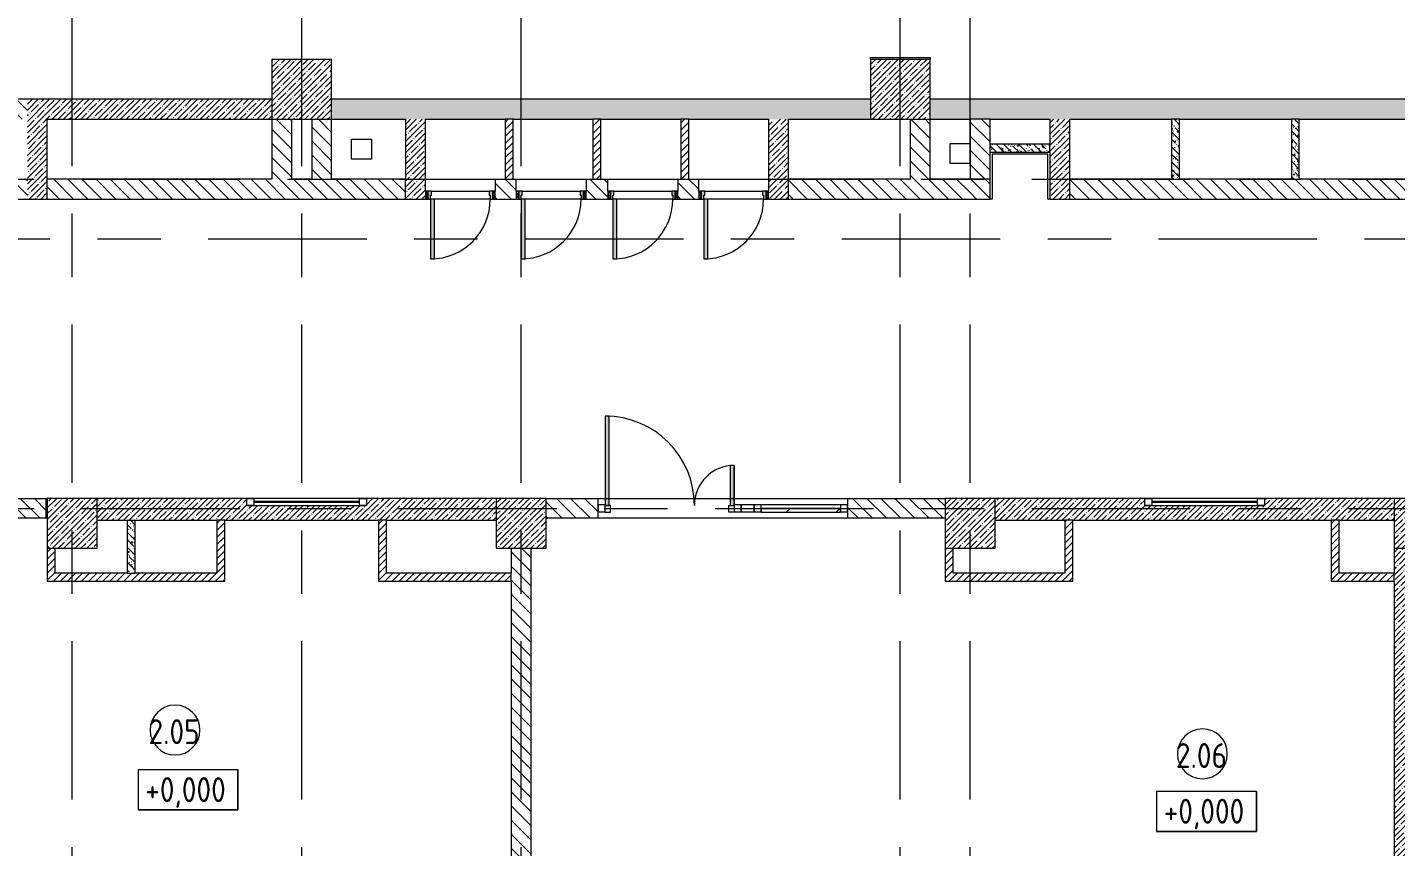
# Model space of a CAD drawing. Header units: millimetres. Extents: x 35143 to 244272, y -8553 to 29000.
# Drawn here: x 51710 to 65425, y 4409 to 12621 of the extents above; entities that cross this region are included whole.
import ezdxf

# ---------------------------------------------------------------- set-up
doc = ezdxf.new("R2010")
doc.units = ezdxf.units.MM
doc.linetypes.add('Осевая', pattern=[3175, 635, -476.25, 1587.5, -476.25])
for name, color, linetype, lineweight in [('A-AREA-IDEN', 7, 'Continuous', 9), ('A-GLAZ', 7, 'Continuous', 9), ('A-GLAZ-CURT', 7, 'Continuous', 9), ('A-GLAZ-CWMG', 7, 'Continuous', 9), ('A-WALL-1', 7, 'Continuous', 13), ('G-ANNO-DIMS', 7, 'Continuous', 9), ('I-WALL', 7, 'Continuous', 9), ('S-COLS', 7, 'Continuous', 9), ('Оси-2', 7, 'Осевая', 9)]:
    doc.layers.add(name, color=color, linetype=linetype, lineweight=lineweight)
for name, color, linetype, lineweight, true_color in [('A-DETL-GENF-1', 7, 'Continuous', 9, 0xaaaaaa), ('A-DOOR-1', 7, 'Continuous', 9, 0xaaaaaa), ('A-DOOR-2', 7, 'Continuous', 9, 0xe2e2e2), ('A-DOOR-FRAM-1', 7, 'Continuous', 9, 0xe2e2e2), ('A-DOOR-FRAM-2', 7, 'Continuous', 9, 0xaaaaaa), ('A-FLOR-1', 7, 'Continuous', 9, 0xaaaaaa), ('I-WALL-1', 7, 'Continuous', 9, 0x787878)]:
    doc.layers.add(name, color=color, linetype=linetype, lineweight=lineweight, true_color=true_color)
doc.styles.add('GOST Common', font='GOST_Common.ttf', dxfattribs={"width": 0.9, "height": 250})
pattern_1 = [(45, (0, 0), (-35.35534, 35.35534), [])]
pattern_2 = [(135, (0, 0), (-70.71068, -70.71068), [])]
pattern_3 = [(45, (0, 0), (-57.02463, 57.02463), []), (45, (57.025, 0), (-57.02463, 57.02463), [100.806, -20.161, 3.353, -16.808])]
pattern_4 = [(135, (0, 0), (-75.43415, -75.43415), [106.68, -17.78, 3.556, -17.78]), (135, (0, 75.39), (-75.43415, -75.43415), []), (50, (0, 0), (127.52922, -11.15758), [13.335, -146.685]), (355, (0, 0), (-24.66966, 133.74002), [10.668, -117.348]), (100.451, (10.63, -0.93), (102.85973, 122.58178), [11.333, -124.663]), (46.184, (0, 35.56), (189.75516, -29.43036), [20.002, -220.027]), (96.636, (15.81, 33.1), (166.1822, 173.1996), [17, -186.995]), (351.184, (0, 35.56), (166.18393, 173.1976), [16.002, -176.022]), (21, (17.78, 26.67), (106.13027, -71.58603), [13.335, -146.685]), (326, (17.78, 26.67), (43.26188, 128.93175), [10.668, -117.348]), (71.451, (26.62, 20.7), (149.39198, 57.34505), [11.333, -124.663]), (37.5, (0, 0), (2.162228, 59.188357), [3.353, -112.573, 3.353, -115.773, -117.792]), (37.5, (0, 0), (2.162228, 59.188357), [-235.052, 3.353, -114.44]), (7.5, (0, 0), (46.77386, 70.12615), [3.353, -64.567, 3.353, -109.906, -44.894]), (7.5, (0, 0), (46.77386, 70.12615), [-181.178, 3.353, -41.542]), (327.5, (-39.65, 0), (94.91367, -4.010093), [3.353, -41.097, 3.353, -135.331, -184.023]), (327.5, (-39.65, 0), (94.91367, -4.010093), [-183.134, 3.353, -180.67]), (317.5, (-57.43, 0), (103.69057, 17.79882), [3.353, -54.432, 3.353, -88.748, -130.683]), (317.5, (-57.43, 0), (103.69057, 17.79882), [-149.885, 3.353, -127.33])]

# ---------------------------------------------------------------- blocks, each defined once
blk = doc.blocks.new('BSC_Колонна _Прямоугольная - 500х500-V3-План монтажа стен и перегородок 2 этажа в осях 12-23')
at = {"layer": 'S-COLS'}
h = blk.add_hatch(dxfattribs=at)
h.set_pattern_fill('FP_4', color=256, style=0, pattern_type=2)
h.set_pattern_definition([(45, (-52160, -7650), (-57.02463, 57.02463), []), (45, (-52102.975, -7650), (-57.02463, 57.02463), [100.806, -20.161, 3.353, -16.808])])
h.paths.add_polyline_path([(-250, -250), (250, -250), (250, 250), (-250, 250)])
for p, q in [((250, 250), (-250, 250)), ((-250, 250), (-250, -250)), ((250, -250), (250, 250)), ((-250, -250), (250, -250))]:
    blk.add_line(p, q, dxfattribs=at)
blk = doc.blocks.new('BSC_Колонна _Прямоугольная - 500х500-V4-План монтажа стен и перегородок 2 этажа в осях 12-23')
at = {"layer": 'S-COLS'}
h = blk.add_hatch(dxfattribs=at)
h.set_pattern_fill('FP_5', color=256, style=0, pattern_type=2)
h.set_pattern_definition([(45, (-61160, -7650), (-57.02463, 57.02463), []), (45, (-61102.975, -7650), (-57.02463, 57.02463), [100.806, -20.161, 3.353, -16.808])])
h.paths.add_polyline_path([(-250, -250), (250, -250), (250, 250), (-250, 250)])
for p, q in [((250, 250), (-250, 250)), ((-250, 250), (-250, -250)), ((250, -250), (250, 250)), ((-250, -250), (250, -250))]:
    blk.add_line(p, q, dxfattribs=at)
blk = doc.blocks.new('BSC_Колонна _Прямоугольная - 500х500-V13-План монтажа стен и перегородок 2 этажа в осях 12-23')
at = {"layer": 'S-COLS'}
h = blk.add_hatch(dxfattribs=at)
h.set_pattern_fill('FP_14', color=256, style=0, pattern_type=2)
h.set_pattern_definition([(45, (-65660, -7650), (-57.02463, 57.02463), []), (45, (-65602.975, -7650), (-57.02463, 57.02463), [100.806, -20.161, 3.353, -16.808])])
h.paths.add_polyline_path([(-250, -250), (250, -250), (250, 250), (-250, 250)])
for p, q in [((250, 250), (-250, 250)), ((-250, 250), (-250, -250)), ((250, -250), (250, 250)), ((-250, -250), (250, -250))]:
    blk.add_line(p, q, dxfattribs=at)
blk = doc.blocks.new('BSC_Колонна _Прямоугольная - 600х600-23205375-План монтажа стен и перегородок 2 этажа в осях 12-23')
at = {"layer": 'S-COLS'}
h = blk.add_hatch(dxfattribs=at)
h.set_pattern_fill('FP_23', color=256, style=0, pattern_type=2)
h.set_pattern_definition([(45, (-54460, -12000), (-57.02463, 57.02463), []), (45, (-54402.975, -12000), (-57.02463, 57.02463), [100.806, -20.161, 3.353, -16.808])])
h.paths.add_polyline_path([(-300, -300), (300, -300), (300, 300), (-300, 300), (-300, -85)])
for p, q in [((300, 300), (-300, 300)), ((-300, 300), (-300, -300)), ((300, -300), (300, 300)), ((-300, -300), (300, -300))]:
    blk.add_line(p, q, dxfattribs=at)
blk = doc.blocks.new('BSC_Колонна _Прямоугольная - 500х500-V17-План монтажа стен и перегородок 2 этажа в осях 12-23')
at = {"layer": 'S-COLS'}
h = blk.add_hatch(dxfattribs=at)
h.set_pattern_fill('FP_29', color=256, style=0, pattern_type=2)
h.set_pattern_definition([(45, (-56660, -7650), (-57.02463, 57.02463), []), (45, (-56602.975, -7650), (-57.02463, 57.02463), [100.806, -20.161, 3.353, -16.808])])
h.paths.add_polyline_path([(-250, -250), (250, -250), (250, 250), (-250, 250)])
for p, q in [((250, 250), (-250, 250)), ((-250, 250), (-250, -250)), ((250, -250), (250, 250)), ((-250, -250), (250, -250))]:
    blk.add_line(p, q, dxfattribs=at)
blk = doc.blocks.new('BSC_Колонна _Прямоугольная - 600х600-V20-План монтажа стен и перегородок 2 этажа в осях 12-23')
at = {"layer": 'S-COLS'}
h = blk.add_hatch(dxfattribs=at)
h.set_pattern_fill('FP_32', color=256, style=0, pattern_type=2)
h.set_pattern_definition([(45, (-60460, -12000), (-57.02463, 57.02463), []), (45, (-60402.975, -12000), (-57.02463, 57.02463), [100.806, -20.161, 3.353, -16.808])])
h.paths.add_polyline_path([(-300, -300), (300, -300), (300, 300), (-300, 300), (-300, -85)])
for p, q in [((300, 300), (-300, 300)), ((-300, 300), (-300, -300)), ((300, -300), (300, 300)), ((-300, -300), (300, -300))]:
    blk.add_line(p, q, dxfattribs=at)
blk = doc.blocks.new('110_Дверь_СКБ_1Ст - д-18 700x2100h_Технический шкаф ЭОМ и СС-V38-План монтажа стен и перегородок 2 этажа в осях 12-23')
at = {"layer": 'A-DOOR-1'}
h = blk.add_hatch(dxfattribs=at)
h.set_pattern_fill('FP_50', color=256, style=0, pattern_type=2)
h.set_pattern_definition([(135, (1951.41, 164.685), (-14.14214, -14.14214), []), (225, (1951.41, 164.685), (14.14214, -14.14214), [])])
h.paths.add_polyline_path([(362.5, 100), (337.5, 100), (337.5, 20), (362.5, 20)])
at = {"layer": 'A-DOOR-2'}
h = blk.add_hatch(color=256, dxfattribs=at)
h.paths.add_polyline_path([(-312.5, 100), (-312.5, 20), (-277.5, 20), (-277.5, 60), (-287.5, 60), (-287.5, 100)])
h.paths.add_polyline_path([(312.5, 100), (312.5, 60), (302.5, 60), (302.5, 20), (337.5, 20), (337.5, 100)])
at = {"layer": 'A-DOOR-FRAM-1'}
blk.add_hatch(color=256, dxfattribs=at).paths.add_polyline_path([(312.5, 700), (272.5, 700), (272.6, 100), (312.5, 100), (312.5, 243)])
at = {"layer": 'A-DOOR-FRAM-2'}
h = blk.add_hatch(dxfattribs=at)
h.set_pattern_fill('FP_51', color=256, style=0, pattern_type=2)
h.set_pattern_definition([(45, (-171.384, 164.685), (-14.1421, 14.1421), []), (135, (-171.384, 164.685), (-14.1421, -14.1421), [])])
h.paths.add_polyline_path([(-312.5, 100), (-337.5, 100), (-337.5, 20), (-312.5, 20)])
at = {"layer": 'A-DOOR-1'}
for p, q in [((312.5, 700), (272.5, 700)), ((272.5, 700), (272.5, 100)), ((312.5, 100), (312.5, 700)), ((272.5, 100), (312.5, 100))]:
    blk.add_line(p, q, dxfattribs=at)
blk.add_arc((312.5, 100), 600, 90, 180, dxfattribs=at)
at = {"layer": 'A-DOOR-FRAM-2'}
for p, q in [((-312.5, 100), (-337.5, 100)), ((-337.5, 100), (-337.5, 20)), ((-337.5, 20), (-312.5, 20)), ((-287.5, 100), (-312.5, 100)), ((-312.5, 100), (-312.5, 20)), ((-312.5, 20), (-312.5, 100)), ((-312.5, 20), (-277.5, 20)), ((-287.5, 60), (-287.5, 100)), ((-287.5, 100), (272.5, 100)), ((-277.5, 60), (-287.5, 60)), ((-277.5, 20), (-277.5, 60)), ((302.5, 20), (-277.5, 20)), ((312.5, 60), (302.5, 60)), ((302.5, 60), (302.5, 20)), ((302.5, 20), (337.5, 20)), ((312.5, 100), (312.5, 60)), ((337.5, 100), (312.5, 100)), ((337.5, 20), (337.5, 100)), ((362.5, 100), (337.5, 100)), ((337.5, 100), (337.5, 20)), ((337.5, 20), (362.5, 20)), ((362.5, 20), (362.5, 100))]:
    blk.add_line(p, q, dxfattribs=at)
blk = doc.blocks.new('120_Окно_СКБ_1Ст - 120_Окно_СКБ_1Ст 400х1200 EI30-24228621-План монтажа стен и перегородок 2 этажа в осях 12-23')
at = {"layer": 'A-GLAZ'}
for p, q in [((-600, 40), (-600, 110)), ((-600, 110), (-530, 110)), ((600, 110), (-600, 110)), ((-530, 40), (-600, 40)), ((-600, 40), (600, 40)), ((-530, 110), (-530, 40)), ((530, 80), (-530, 80)), ((530, 70), (-530, 70)), ((530, 40), (530, 110)), ((530, 110), (600, 110)), ((600, 40), (530, 40)), ((600, 110), (600, 40))]:
    blk.add_line(p, q, dxfattribs=at)
blk = doc.blocks.new('Прямоугольный импост - 50 x 70 мм-31700031-План монтажа стен и перегородок 2 этажа в осях 12-23')
at = {"layer": 'A-GLAZ-CWMG'}
for p, q in [((-70, 35), (0, 35)), ((-70, -35), (-70, 35)), ((0, 35), (0, -35)), ((0, -35), (-70, -35))]:
    blk.add_line(p, q, dxfattribs=at)
blk = doc.blocks.new('Дверь_Витражная_остекление_ - ДВН_ДАО_Главный вход_1200 в свету-31742133-План монтажа стен и перегородок 2 этажа в осях 12-23')
at = {"layer": 'A-DOOR-2'}
for points in [[(-647.5, 30), (-607.5, 30), (-607.5, 925), (-647.5, 925), (-647.5, 35)], [(647.5, 30), (647.5, 430), (607.5, 430), (607.5, 30)]]:
    blk.add_hatch(color=256, dxfattribs=at).paths.add_polyline_path(points)
at = {"layer": 'A-DETL-GENF-1'}
for p, q in [((-607.5, 925), (-647.5, 925)), ((-647.5, 925), (-647.5, 35)), ((-607.5, 30), (-607.5, 925)), ((647.5, 430), (607.5, 430)), ((607.5, 430), (607.5, 30)), ((647.5, 35), (647.5, 430)), ((-647.5, 30), (-607.5, 30)), ((-592.5, 30), (-647.5, 30)), ((-592.5, -40), (-592.5, 30)), ((592.5, -40), (592.5, 30)), ((592.5, 30), (647.5, 30)), ((607.5, 30), (647.5, 30)), ((-647.5, -35), (-647.5, -40)), ((-647.5, -40), (-592.5, -40)), ((647.5, -40), (592.5, -40)), ((647.5, -35), (647.5, -40))]:
    blk.add_line(p, q, dxfattribs=at)
at = {"layer": 'A-DOOR-1'}
for p, q in [((-647.5, 925), (-647.5, 35)), ((647.5, 430), (647.5, 35))]:
    blk.add_line(p, q, dxfattribs=at)
for centre, radius, start, end in [((-647.5, 30), 895, 360, 90), ((647.5, 30), 400, 90, 180)]:
    blk.add_arc(centre, radius, start, end, dxfattribs=at)
blk = doc.blocks.new('Системная панель - Стемалит - 40мм-32257327-План монтажа стен и перегородок 2 этажа в осях 12-23')
at = {"layer": 'A-GLAZ-CURT'}
for p, q in [((65, 35), (-65, 35)), ((-65, 35), (-65, -35)), ((65, -35), (65, 35)), ((-65, -35), (65, -35))]:
    blk.add_line(p, q, dxfattribs=at)
blk = doc.blocks.new('Прямоугольный импост - 50 x 70 мм-31687886-План монтажа стен и перегородок 2 этажа в осях 12-23')
at = {"layer": 'A-GLAZ-CWMG'}
for p, q in [((-35, 35), (35, 35)), ((-35, -35), (-35, 35)), ((35, 35), (35, -35)), ((35, -35), (-35, -35))]:
    blk.add_line(p, q, dxfattribs=at)
blk = doc.blocks.new('Прямоугольный импост - 50 x 70 мм-31701779-План монтажа стен и перегородок 2 этажа в осях 12-23')
at = {"layer": 'A-GLAZ-CWMG'}
for p, q in [((0, 35), (-70, 35)), ((-70, 35), (-70, -35)), ((0, -35), (0, 35)), ((-70, -35), (0, -35))]:
    blk.add_line(p, q, dxfattribs=at)
blk = doc.blocks.new('Системная панель - Стекло - 40мм-V68-План монтажа стен и перегородок 2 этажа в осях 12-23')
at = {"layer": 'A-GLAZ-CURT'}
h = blk.add_hatch(dxfattribs=at)
h.set_pattern_fill('FP_61', color=256, style=0, pattern_type=2)
h.set_pattern_definition([(45, (-59563.5, -7700), (-282.8427, 282.8427), [200, -600]), (45, (-59763.5, -7800), (-282.8427, 282.8427), [600, -200]), (45, (-59363.5, -7900), (-282.8427, 282.8427), [200, -600])])
h.paths.add_polyline_path([(397.5, -40), (397.5, 0), (-397.5, 0), (-397.5, -40)])
for p, q in [((397.5, 0), (-397.5, 0)), ((-397.5, 0), (-397.5, -40)), ((397.5, -40), (397.5, 0)), ((-397.5, -40), (397.5, -40))]:
    blk.add_line(p, q, dxfattribs=at)
blk = doc.blocks.new('Прямоугольный импост - 50 x 70 мм-31702100-План монтажа стен и перегородок 2 этажа в осях 12-23')
at = {"layer": 'A-GLAZ-CWMG'}
for p, q in [((-35, 35), (35, 35)), ((-35, -35), (-35, 35)), ((35, 35), (35, -35)), ((35, -35), (-35, -35))]:
    blk.add_line(p, q, dxfattribs=at)
blk = doc.blocks.new('Прямоугольный импост - 50 x 70 мм-31720914-План монтажа стен и перегородок 2 этажа в осях 12-23')
at = {"layer": 'A-GLAZ-CWMG'}
blk.add_line((41991, 7835), (41196, 7835), dxfattribs=at)
blk = doc.blocks.new('Марка_Помещения - Номер-25198446-План монтажа стен и перегородок 2 этажа в осях 12-23')
at = {"layer": 'A-AREA-IDEN'}
for start, end in [(360, 180), (180, 360)]:
    blk.add_arc((0, 0), 2.5, start, end, dxfattribs=at)
blk = doc.blocks.new('Высотные отметки - 10х4_h_-17668695-План монтажа стен и перегородок 2 этажа в осях 12-23')
at = {"layer": 'G-ANNO-DIMS'}
for p, q in [((-5, 4), (-5, 0)), ((5, 4), (-5, 4)), ((5, 4), (-5, 4)), ((-5, 4), (-5, 0)), ((5, 4), (5, 0)), ((5, 0), (5, 4)), ((5, 0), (-5, 0)), ((-5, 0), (5, 0))]:
    blk.add_line(p, q, dxfattribs=at)

msp = doc.modelspace()

# ---------------------------------------------------------------- hatches: boundary and pattern name
at = {"layer": 'I-WALL'}
h = msp.add_hatch(dxfattribs=at)
h.set_pattern_fill('FP_19', color=256, style=0, pattern_type=2)
h.set_pattern_definition(pattern_2)
h.paths.add_polyline_path([(51710, 11700), (51710, 11900), (48760, 11900), (48760, 11700), (51421.1, 11700)])
h.paths.add_polyline_path([(48160, 11700), (48160, 11900), (46685.7, 11900), (46685.7, 11700), (47780.5, 11700)])
h.paths.add_polyline_path([(45235.7, 11700), (45235.7, 11900), (42760, 11900), (42760, 11700), (45205.7, 11700)])
h = msp.add_hatch(dxfattribs=at)
h.set_pattern_fill('FP_17', color=256, style=0, pattern_type=2)
h.set_pattern_definition(pattern_3)
h.paths.add_polyline_path([(51710, 10900), (51910, 10900), (51910, 11900), (51710, 11900), (51710, 11100)])
h = msp.add_hatch(dxfattribs=at)
h.set_pattern_fill('FP_17', color=256, style=0, pattern_type=2)
h.set_pattern_definition(pattern_3)
h.paths.add_polyline_path([(54160, 11700), (54160, 11900), (51910, 11900), (51910, 11700), (52877.4, 11700)])
h = msp.add_hatch(dxfattribs=at)
h.set_pattern_fill('FP_17', color=256, style=0, pattern_type=2)
h.set_pattern_definition(pattern_3)
h.paths.add_polyline_path([(63260, 11700), (66160, 11700), (66160, 11900), (60760, 11900), (60760, 11700), (63180, 11700)])
h.paths.add_polyline_path([(59430.4, 11700), (60160, 11700), (60160, 11900), (54760, 11900), (54760, 11700), (59340, 11700)])
h = msp.add_hatch(dxfattribs=at)
h.set_pattern_fill('FP_19', color=256, style=0, pattern_type=2)
h.set_pattern_definition(pattern_2)
h.paths.add_polyline_path([(54333.6, 11100), (54360, 11100), (54360, 11700), (54160, 11700), (54160, 11100)])
h = msp.add_hatch(dxfattribs=at)
h.set_pattern_fill('FP_19', color=256, style=0, pattern_type=2)
h.set_pattern_definition(pattern_2)
h.paths.add_polyline_path([(54760, 11100), (54760, 11700), (54560, 11700), (54560, 11100)])
h = msp.add_hatch(dxfattribs=at)
h.set_pattern_fill('FP_17', color=256, style=0, pattern_type=2)
h.set_pattern_definition(pattern_3)
h.paths.add_polyline_path([(55500, 10900), (55700, 10900), (55700, 11700), (55500, 11700), (55500, 11046.6)])
h = msp.add_hatch(dxfattribs=at)
h.set_pattern_fill('FP_22', color=256, style=0, pattern_type=2)
h.set_pattern_definition(pattern_1)
h.paths.add_polyline_path([(56579.2, 11100), (56579.2, 11700), (56499.2, 11700), (56499.2, 11100), (56518, 11100)])
h = msp.add_hatch(dxfattribs=at)
h.set_pattern_fill('FP_22', color=256, style=0, pattern_type=2)
h.set_pattern_definition(pattern_1)
h.paths.add_polyline_path([(57459.2, 11100), (57459.2, 11700), (57379.2, 11700), (57379.2, 11100)])
h = msp.add_hatch(dxfattribs=at)
h.set_pattern_fill('FP_22', color=256, style=0, pattern_type=2)
h.set_pattern_definition(pattern_1)
h.paths.add_polyline_path([(58339.2, 11100), (58339.2, 11700), (58259.2, 11700), (58259.2, 11100), (58338.3, 11100)])
h = msp.add_hatch(dxfattribs=at)
h.set_pattern_fill('FP_17', color=256, style=0, pattern_type=2)
h.set_pattern_definition(pattern_3)
h.paths.add_polyline_path([(59140, 10900), (59340, 10900), (59340, 11700), (59140, 11700), (59140, 10980)])
h = msp.add_hatch(dxfattribs=at)
h.set_pattern_fill('FP_19', color=256, style=0, pattern_type=2)
h.set_pattern_definition(pattern_2)
h.paths.add_polyline_path([(60760, 11100), (60760, 11700), (60560, 11700), (60560, 11100)])
h = msp.add_hatch(dxfattribs=at)
h.set_pattern_fill('FP_19', color=256, style=0, pattern_type=2)
h.set_pattern_definition(pattern_2)
h.paths.add_polyline_path([(61360, 11100), (61360, 11700), (61160, 11700), (61160, 11100)])
h = msp.add_hatch(dxfattribs=at)
h.set_pattern_fill('FP_19', color=256, style=0, pattern_type=2)
h.set_pattern_definition(pattern_2)
h.paths.add_polyline_path([(61160, 10900), (61360, 10900), (61360, 11700), (61160, 11700), (61160, 11100)])
h = msp.add_hatch(dxfattribs=at)
h.set_pattern_fill('FP_17', color=256, style=0, pattern_type=2)
h.set_pattern_definition(pattern_3)
h.paths.add_polyline_path([(62160, 10900), (62160, 11700), (61960, 11700), (61960, 10900)])
h = msp.add_hatch(dxfattribs=at)
h.set_pattern_fill('FP_19', color=256, style=0, pattern_type=2)
h.set_pattern_definition(pattern_2)
h.paths.add_polyline_path([(61160, 10900), (61160, 11100), (59340, 11100), (59340, 10900), (60886.7, 10900)])
h.paths.add_polyline_path([(58440, 10900), (58440, 11100), (58230, 11100), (58230, 10900), (58338.3, 10900)])
h.paths.add_polyline_path([(57310, 10900), (57530, 10900), (57530, 11100), (57310, 11100), (57310, 10980)])
h.paths.add_polyline_path([(55061.7, 10900), (55500, 10900), (55500, 11100), (51910, 11100), (51910, 10900), (54333.6, 10900)])
h.paths.add_polyline_path([(56400, 10900), (56610, 10900), (56610, 11100), (56400, 11100), (56400, 10980)])
h.paths.add_polyline_path([(51421.1, 10900), (51710, 10900), (51710, 11100), (47260.7, 11100), (47260.7, 10900), (49964.9, 10900)])
h = msp.add_hatch(dxfattribs=at)
h.set_pattern_fill('FP_19', color=256, style=0, pattern_type=2)
h.set_pattern_definition(pattern_2)
h.paths.add_polyline_path([(66560, 10900), (66560, 11100), (62160, 11100), (62160, 10900), (65983.5, 10900)])
h = msp.add_hatch(dxfattribs=at)
h.set_pattern_fill('FP_19', color=256, style=0, pattern_type=2)
h.set_pattern_definition(pattern_2)
h.paths.add_polyline_path([(51900, 7700), (51900, 7900), (50930, 7900), (50930, 7700)])
h.paths.add_polyline_path([(48430, 7700), (48430, 7900), (47910, 7900), (47910, 7700)])
h = msp.add_hatch(dxfattribs=at)
h.set_pattern_fill('FP_17', color=256, style=0, pattern_type=2)
h.set_pattern_definition(pattern_3)
h.paths.add_polyline_path([(56410, 7680), (56410, 7900), (55110, 7900), (55110, 7830), (53910, 7830), (53910, 7900), (52410, 7900), (52410, 7680), (55789.9, 7680)])
h = msp.add_hatch(dxfattribs=at)
h.set_pattern_fill('FP_19', color=256, style=0, pattern_type=2)
h.set_pattern_definition(pattern_2)
h.paths.add_polyline_path([(60910, 7700), (60910, 7900), (59931, 7900), (59931, 7700), (60158.6, 7700)])
h.paths.add_polyline_path([(57431, 7700), (57431, 7900), (56910, 7900), (56910, 7700)])
h = msp.add_hatch(dxfattribs=at)
h.set_pattern_fill('FP_17', color=256, style=0, pattern_type=2)
h.set_pattern_definition(pattern_3)
h.paths.add_polyline_path([(65410, 7680), (65410, 7900), (64110, 7900), (64110, 7830), (62910, 7830), (62910, 7900), (61410, 7900), (61410, 7680), (65255.4, 7680)])
h = msp.add_hatch(dxfattribs=at)
h.set_pattern_fill('FP_22', color=256, style=0, pattern_type=2)
h.set_pattern_definition(pattern_1)
h.paths.add_polyline_path([(53690, 7070), (53690, 7680), (53610, 7680), (53610, 7070)])
h = msp.add_hatch(dxfattribs=at)
h.set_pattern_fill('FP_22', color=256, style=0, pattern_type=2)
h.set_pattern_definition(pattern_1)
h.paths.add_polyline_path([(55310, 7070), (55310, 7680), (55230, 7680), (55230, 7070)])
h = msp.add_hatch(dxfattribs=at)
h.set_pattern_fill('FP_22', color=256, style=0, pattern_type=2)
h.set_pattern_definition(pattern_1)
h.paths.add_polyline_path([(62190, 7150), (62190, 7680), (62110, 7680), (62110, 7150)])
h = msp.add_hatch(dxfattribs=at)
h.set_pattern_fill('FP_22', color=256, style=0, pattern_type=2)
h.set_pattern_definition(pattern_1)
h.paths.add_polyline_path([(64860, 7070), (64860, 7680), (64780, 7680), (64780, 7070)])
h = msp.add_hatch(dxfattribs=at)
h.set_pattern_fill('FP_22', color=256, style=0, pattern_type=2)
h.set_pattern_definition(pattern_1)
h.paths.add_polyline_path([(51990, 7150), (51990, 7400), (51910, 7400), (51910, 7150)])
h = msp.add_hatch(dxfattribs=at)
h.set_pattern_fill('FP_19', color=256, style=0, pattern_type=2)
h.set_pattern_definition(pattern_2)
h.paths.add_polyline_path([(56760, 425), (56760, 7400), (56560, 7400), (56560, 425)])
h = msp.add_hatch(dxfattribs=at)
h.set_pattern_fill('FP_22', color=256, style=0, pattern_type=2)
h.set_pattern_definition(pattern_1)
h.paths.add_polyline_path([(60990, 7150), (60990, 7400), (60910, 7400), (60910, 7150)])
h = msp.add_hatch(dxfattribs=at)
h.set_pattern_fill('FP_17', color=256, style=0, pattern_type=2)
h.set_pattern_definition(pattern_3)
h.paths.add_polyline_path([(65410, 400), (65630, 400), (65630, 7400), (65410, 7400), (65410, 1492.5)])
h = msp.add_hatch(dxfattribs=at)
h.set_pattern_fill('FP_22', color=256, style=0, pattern_type=2)
h.set_pattern_definition(pattern_1)
h.paths.add_polyline_path([(53610, 7070), (53610, 7150), (51910, 7150), (51910, 7070), (52877.4, 7070)])
h = msp.add_hatch(dxfattribs=at)
h.set_pattern_fill('FP_22', color=256, style=0, pattern_type=2)
h.set_pattern_definition(pattern_1)
h.paths.add_polyline_path([(56258.5, 7070), (56258.5, 7150), (55310, 7150), (55310, 7070), (55789.9, 7070)])
h = msp.add_hatch(dxfattribs=at)
h.set_pattern_fill('FP_22', color=256, style=0, pattern_type=2)
h.set_pattern_definition(pattern_1)
h.paths.add_polyline_path([(56560, 7070), (56560, 7150), (56258.5, 7150), (56258.5, 7070)])
h = msp.add_hatch(dxfattribs=at)
h.set_pattern_fill('FP_22', color=256, style=0, pattern_type=2)
h.set_pattern_definition(pattern_1)
h.paths.add_polyline_path([(61614.8, 7070), (62190, 7070), (62190, 7150), (60910, 7150), (60910, 7070)])
h = msp.add_hatch(dxfattribs=at)
h.set_pattern_fill('FP_22', color=256, style=0, pattern_type=2)
h.set_pattern_definition(pattern_1)
h.paths.add_polyline_path([(65410, 7070), (65410, 7150), (64860, 7150), (64860, 7070)])
at = {"layer": 'I-WALL-1'}
h = msp.add_hatch(dxfattribs=at)
h.set_pattern_fill('FP_27', color=256, style=0, pattern_type=2)
h.set_pattern_definition(pattern_4)
h.paths.add_polyline_path([(63260, 11100), (63260, 11700), (63180, 11700), (63180, 11100)])
h = msp.add_hatch(dxfattribs=at)
h.set_pattern_fill('FP_27', color=256, style=0, pattern_type=2)
h.set_pattern_definition(pattern_4)
h.paths.add_polyline_path([(64460, 11100), (64460, 11700), (64380, 11700), (64380, 11100)])
h = msp.add_hatch(dxfattribs=at)
h.set_pattern_fill('FP_27', color=256, style=0, pattern_type=2)
h.set_pattern_definition(pattern_4)
h.paths.add_polyline_path([(61960, 11370), (61960, 11450), (61360, 11450), (61360, 11370), (61614.8, 11370)])
h = msp.add_hatch(dxfattribs=at)
h.set_pattern_fill('FP_27', color=256, style=0, pattern_type=2)
h.set_pattern_definition(pattern_4)
h.paths.add_polyline_path([(52790, 7150), (52790, 7680), (52710, 7680), (52710, 7150)])

# ---------------------------------------------------------------- linework, layer by layer
at = {"layer": 'A-FLOR-1'}
for p, q in [((60160, 12300), (60160, 12320)), ((60160, 12320), (60760, 12320)), ((60760, 12320), (60760, 12300)), ((54960, 11500), (55160, 11500)), ((54960, 11300), (54960, 11500)), ((55160, 11500), (55160, 11300)), ((60960, 11457), (61160, 11457)), ((60960, 11257), (60960, 11457)), ((55160, 11300), (54960, 11300)), ((61160, 11257), (60960, 11257)), ((61939, 11350), (61380, 11350)), ((61380, 11350), (61380, 10900)), ((61939, 10900), (61939, 11350)), ((61380, 10900), (61360, 10900)), ((61960, 10900), (61939, 10900)), ((51900, 7900), (51910, 7900)), ((57431, 7900), (59931, 7900)), ((51910, 7700), (51900, 7700))]:
    msp.add_line(p, q, dxfattribs=at)
at = {"layer": 'A-WALL-1'}
for p, q in [((56579.2, 11700), (56499.2, 11700)), ((57459.2, 11700), (57379.2, 11700)), ((58339.2, 11700), (58259.2, 11700)), ((61360, 11700), (61160, 11700)), ((63260, 11700), (63180, 11700)), ((64460, 11700), (64380, 11700)), ((61360, 11370), (61360, 11450)), ((61960, 11370), (61960, 11450)), ((51910, 10900), (51910, 11100)), ((55500, 10900), (55500, 11100)), ((56499.2, 11100), (56579.2, 11100)), ((57379.2, 11100), (57459.2, 11100)), ((58259.2, 11100), (58339.2, 11100)), ((59340, 10900), (59340, 11100)), ((62160, 10900), (62160, 11100)), ((63180, 11100), (63260, 11100)), ((64380, 11100), (64460, 11100)), ((53690, 7680), (53610, 7680)), ((55310, 7680), (55230, 7680)), ((62190, 7680), (62110, 7680)), ((64860, 7680), (64780, 7680)), ((52710, 7150), (52790, 7150)), ((56560, 7070), (56560, 7150)), ((65410, 7070), (65410, 7150))]:
    msp.add_line(p, q, dxfattribs=at)
at = {"layer": 'I-WALL'}
for p, q in [((54160, 11900), (48760, 11900)), ((60160, 11900), (54760, 11900)), ((66160, 11900), (60760, 11900)), ((51910, 11100), (51910, 11700)), ((51910, 11700), (54160, 11700)), ((54160, 11700), (54160, 11100)), ((54360, 11100), (54360, 11700)), ((54560, 11700), (54560, 11100)), ((54760, 11100), (54760, 11700)), ((54760, 11700), (55500, 11700)), ((55500, 11700), (55500, 11100)), ((55700, 10980), (55700, 11700)), ((55700, 11700), (56499.2, 11700)), ((56499.2, 11700), (56499.2, 11100)), ((56579.2, 11100), (56579.2, 11700)), ((56579.2, 11700), (57379.2, 11700)), ((57379.2, 11700), (57379.2, 11100)), ((57459.2, 11100), (57459.2, 11700)), ((57459.2, 11700), (58259.2, 11700)), ((58259.2, 11700), (58259.2, 11100)), ((58339.2, 11100), (58339.2, 11700)), ((58339.2, 11700), (59140, 11700)), ((59140, 11700), (59140, 10980)), ((59340, 11100), (59340, 11700)), ((59340, 11700), (60160, 11700)), ((60560, 11700), (60560, 11100)), ((60760, 11100), (60760, 11700)), ((60760, 11700), (61160, 11700)), ((61160, 11700), (61160, 11100)), ((61360, 11450), (61360, 11700)), ((61360, 11700), (61960, 11700)), ((61960, 11700), (61960, 11450)), ((62160, 11100), (62160, 11700)), ((62160, 11700), (63180, 11700)), ((63180, 11700), (63180, 11100)), ((63260, 11100), (63260, 11700)), ((63260, 11700), (64380, 11700)), ((64380, 11700), (64380, 11100)), ((64460, 11100), (64460, 11700)), ((64460, 11700), (66160, 11700)), ((61960, 11450), (61360, 11450)), ((61360, 11100), (61360, 11370)), ((61360, 11370), (61960, 11370)), ((61960, 11370), (61960, 10900)), ((54160, 11100), (51910, 11100)), ((54560, 11100), (54360, 11100)), ((55500, 11100), (54760, 11100)), ((55700, 11100), (56499.2, 11100)), ((56400, 11100), (56400, 10980)), ((56579.2, 11100), (57379.2, 11100)), ((56610, 10980), (56610, 11100)), ((57310, 11100), (57310, 10980)), ((57459.2, 11100), (58259.2, 11100)), ((57530, 10980), (57530, 11100)), ((58230, 11100), (58230, 10980)), ((58339.2, 11100), (59140, 11100)), ((58440, 10980), (58440, 11100)), ((60560, 11100), (59340, 11100)), ((61360, 11100), (60760, 11100)), ((61360, 10900), (61360, 11100)), ((63180, 11100), (62160, 11100)), ((64380, 11100), (63260, 11100)), ((66560, 11100), (64460, 11100)), ((47260.7, 10900), (55700, 10900)), ((56400, 10900), (56610, 10900)), ((57310, 10900), (57530, 10900)), ((58230, 10900), (58440, 10900)), ((59140, 10900), (61360, 10900)), ((61960, 10900), (66760, 10900)), ((47910, 7900), (51900, 7900)), ((51900, 7700), (51900, 7900)), ((53910, 7900), (52410, 7900)), ((56410, 7900), (55110, 7900)), ((56910, 7900), (60910, 7900)), ((57431, 7700), (57431, 7900)), ((59931, 7900), (59931, 7700)), ((62910, 7900), (61410, 7900)), ((65410, 7900), (64110, 7900)), ((51900, 7700), (47910, 7700)), ((60910, 7700), (56910, 7700)), ((52410, 7680), (53610, 7680)), ((52710, 7680), (52710, 7150)), ((52790, 7150), (52790, 7680)), ((53610, 7680), (53610, 7150)), ((53690, 7070), (53690, 7680)), ((53690, 7680), (55230, 7680)), ((55230, 7680), (55230, 7070)), ((55310, 7150), (55310, 7680)), ((55310, 7680), (56410, 7680)), ((61410, 7680), (62110, 7680)), ((62110, 7680), (62110, 7150)), ((62190, 7070), (62190, 7680)), ((62190, 7680), (64780, 7680)), ((64780, 7680), (64780, 7070)), ((64860, 7150), (64860, 7680)), ((64860, 7680), (65410, 7680)), ((51910, 7400), (51910, 7070)), ((51990, 7150), (51990, 7400)), ((56560, 7400), (56560, 7150)), ((56760, 475), (56760, 7400)), ((60910, 7400), (60910, 7070)), ((60990, 7150), (60990, 7400)), ((65410, 7400), (65410, 7150)), ((52710, 7150), (51990, 7150)), ((53610, 7150), (52790, 7150)), ((56560, 7150), (55310, 7150)), ((62110, 7150), (60990, 7150)), ((65410, 7150), (64860, 7150)), ((51910, 7070), (53690, 7070)), ((55230, 7070), (56560, 7070)), ((56560, 7070), (56560, 475)), ((60910, 7070), (62190, 7070)), ((64780, 7070), (65410, 7070)), ((65410, 7070), (65410, 400))]:
    msp.add_line(p, q, dxfattribs=at)
at = {"layer": 'Оси-2'}
for p, q in [((52160, 593.7), (52160, 24898.1)), ((54460, 593.7), (54460, 24898.1)), ((56660, 593.7), (56660, 24898.1)), ((60460, 593.7), (60460, 24898.1)), ((61160, 593.7), (61160, 24898.1)), ((38442.5, 11100), (82250, 11100)), ((39712.5, 10500), (82250, 10500)), ((38442.5, 7800), (82250, 7800))]:
    msp.add_line(p, q, dxfattribs=at)

# ---------------------------------------------------------------- block references
at = {"layer": 'A-AREA-IDEN', "xscale": 99.99999999999993, "yscale": 99.99999999999993, "zscale": 99.99999999999993}
for p in [(53190.1, 5577.9), (63488.4, 5338.7)]:
    msp.add_blockref('Марка_Помещения - Номер-25198446-План монтажа стен и перегородок 2 этажа в осях 12-23', p, dxfattribs=at)
at = {"layer": 'A-DOOR-1', "rotation": 180}
for p in [(56062.5, 11000), (56972.5, 11000), (57892.5, 11000), (58802.5, 11000)]:
    msp.add_blockref('110_Дверь_СКБ_1Ст - д-18 700x2100h_Технический шкаф ЭОМ и СС-V38-План монтажа стен и перегородок 2 этажа в осях 12-23', p, dxfattribs=at)
at = {"layer": 'A-DOOR-1'}
msp.add_blockref('Дверь_Витражная_остекление_ - ДВН_ДАО_Главный вход_1200 в свету-31742133-План монтажа стен и перегородок 2 этажа в осях 12-23', (58148.5, 7800), dxfattribs=at)
at = {"layer": 'A-GLAZ'}
for p in [(54510, 7790), (63510, 7790)]:
    msp.add_blockref('120_Окно_СКБ_1Ст - 120_Окно_СКБ_1Ст 400х1200 EI30-24228621-План монтажа стен и перегородок 2 этажа в осях 12-23', p, dxfattribs=at)
at = {"layer": 'A-GLAZ-CURT'}
for name, p in [('Системная панель - Стемалит - 40мм-32257327-План монтажа стен и перегородок 2 этажа в осях 12-23', (58931, 7800)), ('Системная панель - Стекло - 40мм-V68-План монтажа стен и перегородок 2 этажа в осях 12-23', (59463.5, 7800))]:
    msp.add_blockref(name, p, dxfattribs=at)
at = {"layer": 'A-GLAZ-CWMG', "rotation": 180}
msp.add_blockref('Прямоугольный импост - 50 x 70 мм-31701779-План монтажа стен и перегородок 2 этажа в осях 12-23', (57431, 7800), dxfattribs=at)
at = {"layer": 'A-GLAZ-CWMG', "extrusion": (0, 0, -1), "rotation": 180}
for name, p in [('Прямоугольный импост - 50 x 70 мм-31687886-План монтажа стен и перегородок 2 этажа в осях 12-23', (-58831, 7800)), ('Прямоугольный импост - 50 x 70 мм-31702100-План монтажа стен и перегородок 2 этажа в осях 12-23', (-59031, 7800)), ('Прямоугольный импост - 50 x 70 мм-31700031-План монтажа стен и перегородок 2 этажа в осях 12-23', (-59931, 7800))]:
    msp.add_blockref(name, p, dxfattribs=at)
at = {"layer": 'A-GLAZ-CWMG'}
msp.add_blockref('Прямоугольный импост - 50 x 70 мм-31720914-План монтажа стен и перегородок 2 этажа в осях 12-23', (17870, 0), dxfattribs=at)
at = {"layer": 'G-ANNO-DIMS', "xscale": 99.99999999999993, "yscale": 99.99999999999993, "zscale": 99.99999999999993}
for p in [(53320.2, 4779), (63529.3, 4562.4)]:
    msp.add_blockref('Высотные отметки - 10х4_h_-17668695-План монтажа стен и перегородок 2 этажа в осях 12-23', p, dxfattribs=at)
at = {"layer": 'S-COLS'}
for name, p in [('BSC_Колонна _Прямоугольная - 600х600-23205375-План монтажа стен и перегородок 2 этажа в осях 12-23', (54460, 12000)), ('BSC_Колонна _Прямоугольная - 600х600-V20-План монтажа стен и перегородок 2 этажа в осях 12-23', (60460, 12000)), ('BSC_Колонна _Прямоугольная - 500х500-V3-План монтажа стен и перегородок 2 этажа в осях 12-23', (52160, 7650)), ('BSC_Колонна _Прямоугольная - 500х500-V17-План монтажа стен и перегородок 2 этажа в осях 12-23', (56660, 7650)), ('BSC_Колонна _Прямоугольная - 500х500-V4-План монтажа стен и перегородок 2 этажа в осях 12-23', (61160, 7650)), ('BSC_Колонна _Прямоугольная - 500х500-V13-План монтажа стен и перегородок 2 этажа в осях 12-23', (65660, 7650))]:
    msp.add_blockref(name, p, dxfattribs=at)

# ---------------------------------------------------------------- texts
at = {"layer": 'A-AREA-IDEN', "char_height": 250, "width": 663.797, "attachment_point": 1, "style": 'GOST Common'}
for s, insert in [('2.05', (52924.4, 5686.4)), ('2.06', (63222.7, 5447.2))]:
    msp.add_mtext(s, dxfattribs=dict(at, insert=insert))
at = {"layer": 'G-ANNO-DIMS', "char_height": 250, "width": 1028.823, "attachment_point": 1, "line_spacing_factor": 1.022761, "style": 'GOST Common'}
for insert in [(52891.5, 5105.7), (63100.7, 4889.1)]:
    msp.add_mtext('+0,000', dxfattribs=dict(at, insert=insert))

doc.saveas('drawing.dxf')
